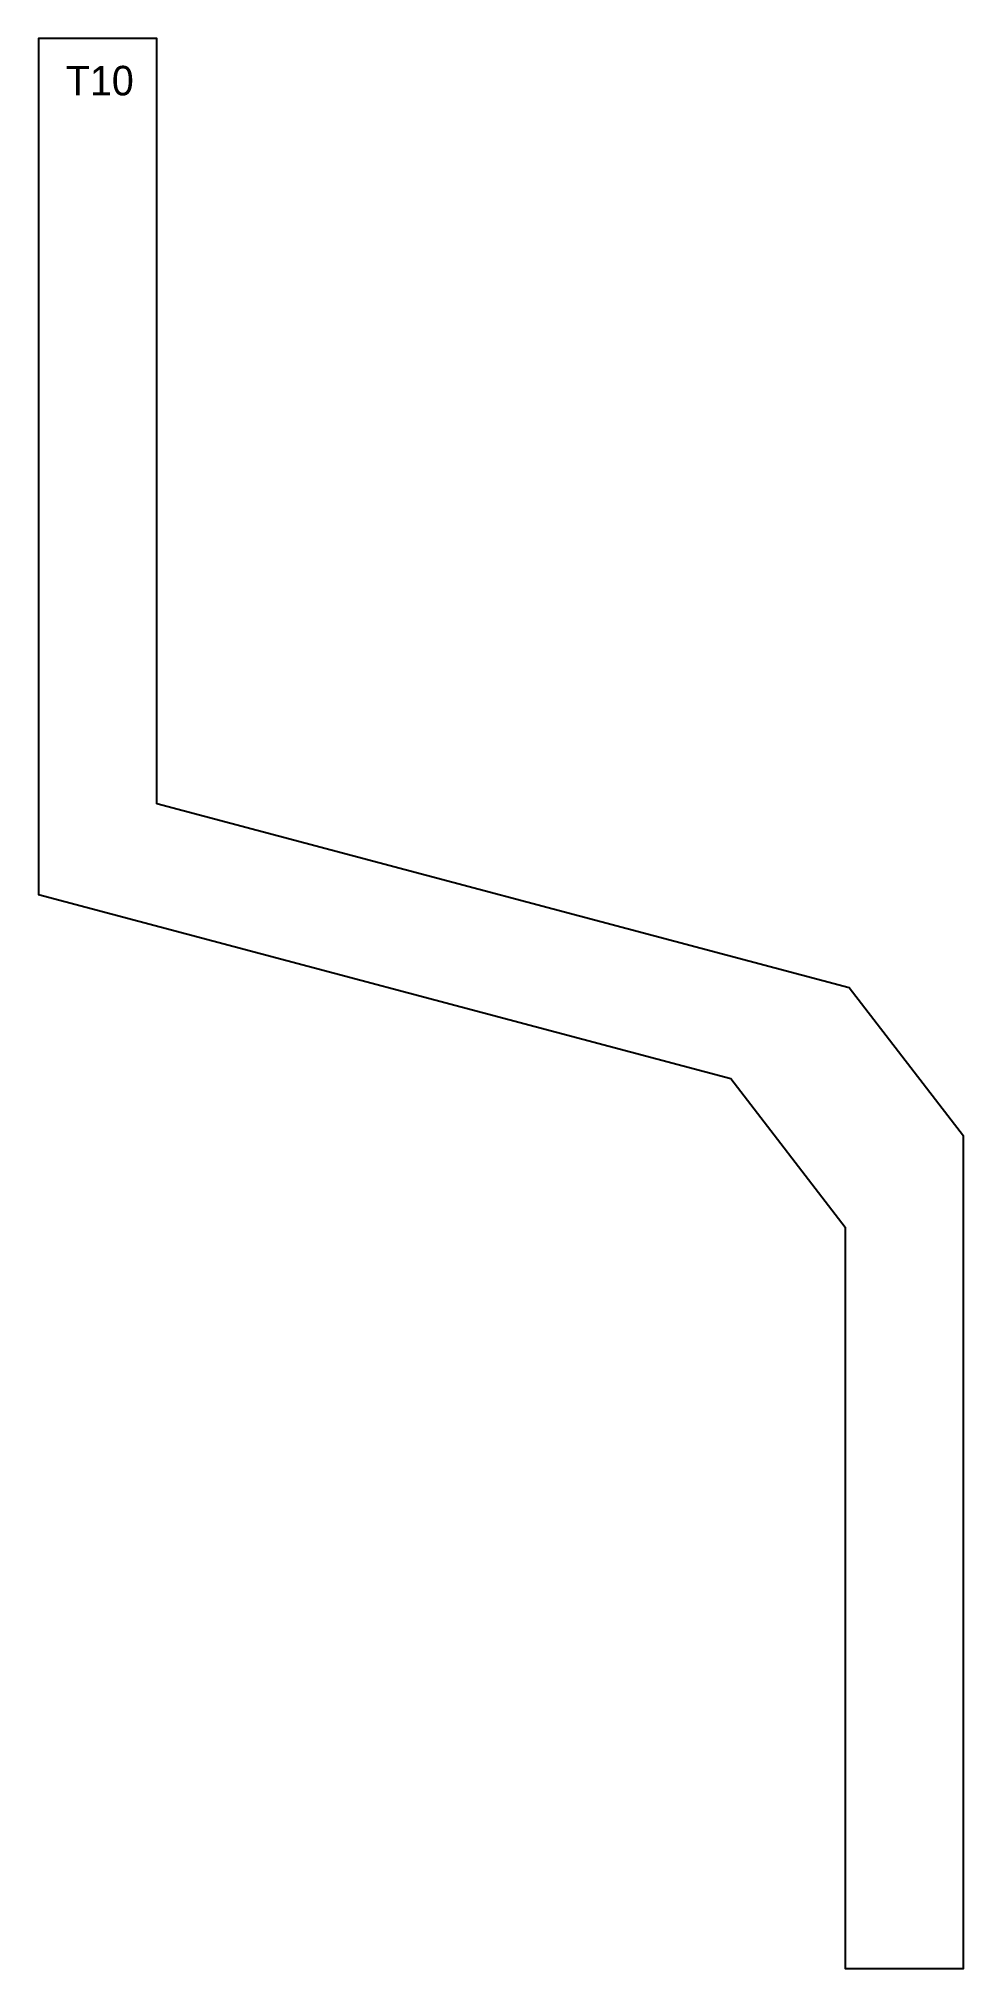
# Model space of a CAD drawing. Header units: millimetres. Extents: x 0 to 156, y 0 to 327.
import ezdxf

# ---------------------------------------------------------------- set-up
doc = ezdxf.new("R2010")
doc.units = ezdxf.units.MM
doc.styles.add('LIST GHÉP ĐIỆN', font='arial.ttf')

msp = doc.modelspace()

# ---------------------------------------------------------------- linework, layer by layer
at = {"color": 5}
msp.add_lwpolyline([(20, 197.11), (20, 326.6), (0, 326.6), (0, 181.73), (117.17, 150.58), (136.5, 125.45), (136.5, 0), (156.5, 0), (156.5, 140.82), (137.17, 165.96)], close=True, dxfattribs=at)

# ---------------------------------------------------------------- texts
at = {"color": 0, "insert": (4.59, 321.99), "char_height": 5, "attachment_point": 1, "style": 'LIST GHÉP ĐIỆN'}
msp.add_mtext_dynamic_manual_height_columns('{\\Ftxt|c0;T\\Ftxt|c186;1\\Ftxt|c0;0}', width=14.02, gutter_width=9.5, heights=[-5], dxfattribs=at)

doc.saveas('drawing.dxf')
